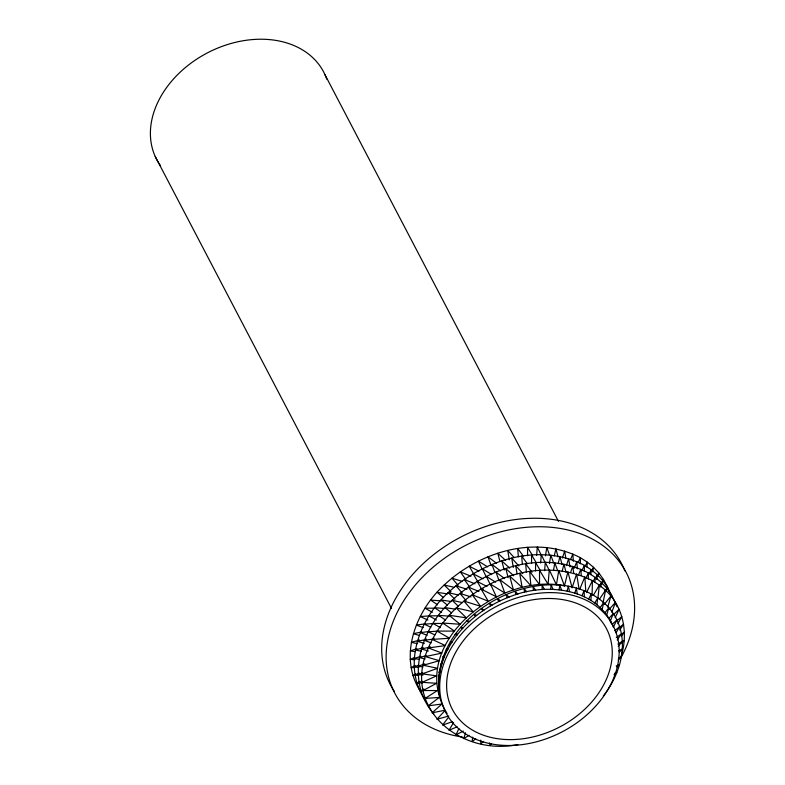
<?xml version="1.0" encoding="UTF-8"?>
<svg xmlns="http://www.w3.org/2000/svg" width="785" height="785" viewBox="0 0 785 785"><rect width="100%" height="100%" fill="white"/><g stroke="black" fill="none" stroke-linecap="round" stroke-linejoin="round"><path stroke-width="1.18" d="M603.331 695.903C619.826 675.002 628.903 645.054 616.873 619.875C605.166 595.521 576.906 584.226 551.09 584.815C494.638 585.296 431.093 633.426 439.394 694.372L438.579 679.565L439.992 669.654M439.394 694.372C433.369 650.078 470.146 611.652 509.112 597.061C544.397 582.156 597.189 587.033 613.281 626.96M580.311 563.787L580.458 557.742C535.615 534.389 479.301 551.943 444.192 585.021C415.638 610.848 397.612 657.339 420.937 692.115M584.305 571.411L584.452 565.377C539.609 542.023 483.295 559.568 448.186 592.655C419.622 618.482 401.596 664.964 424.93 699.749M588.299 579.045L588.436 573.001C543.603 549.657 487.289 567.202 452.17 600.289C421.349 627.431 403.804 679.81 433.83 713.81M592.086 595.138L592.43 580.635C532.269 550.678 453.651 588.25 428.325 647.959C401.38 707.923 460.353 756.318 517.865 744.572M590.948 600.407L591.262 593.882L588.73 598.965M536.616 555.407L537.313 547.017L541.395 555.495M540.61 563.041L541.307 554.642L544.868 562.07M544.604 570.675L545.29 562.276L549.372 570.754M550.717 589.319L551.09 584.815L553.121 589.457M586.846 567.045L587.386 562.197L580.458 557.742L578.3 562.08M590.83 574.679L591.38 569.832L584.452 565.377L581.754 570.793M594.824 582.313L595.364 577.466L588.436 573.001L585.738 578.427M597.866 598.425L599.357 585.1L592.43 580.635L586.493 592.577M596.904 604.656L597.817 597.866L594.834 602.929M472.707 737.154L472.089 741.57L475.749 738.891M545.428 555.888L546.802 547.528L549.637 555.28M549.421 563.522L550.795 555.162L553.631 562.914M553.611 569.959L554.789 562.796L557.625 570.538M559.077 589.82L559.842 585.119L561.51 590.192M592.675 571.843L593.578 567.339L587.386 562.197L584.943 566.348M596.669 579.477L597.562 574.973L591.38 569.832L588.936 573.982M600.662 587.111L601.555 582.607L602.958 580.753L597.562 574.973L595.54 577.927M603.086 602.615L605.549 590.241L599.357 585.1L593.254 595.481M602.173 609.513L603.704 602.497L600.299 607.492M440.218 668.663L443.437 657.663M554.21 555.947L555.947 548.882L558.037 556.899M558.204 563.581L559.94 556.516L562.031 564.533M562.197 571.215L563.934 564.15L566.014 572.167M447.087 713.516C405.296 645.054 499.221 571.509 564.454 585.924L567.918 571.784L572.098 587.808L576.632 573.943L579.094 589.221M567.133 591.046L568.32 586.189L569.576 591.664M620.837 657.231C628.51 634.329 623.781 606.903 605.549 590.241L599.485 599.102M598.013 576.455L598.965 573.119L593.578 567.339L591.556 570.293M602.007 584.079L602.958 580.753L607.502 587.101L612.692 598.15M605.991 591.713L606.942 588.377L601.555 582.607L595.364 577.466L592.92 581.616M607.757 607.129L610.936 596.011L604.371 604.342M465.525 732.758L463.788 738.577L469.008 735.368M606.707 614.92L608.885 607.747L605.058 612.604M562.394 557.978L564.66 551.05L565.799 558.096M566.387 565.612L568.654 558.684L569.979 566.907M570.754 572.088L572.648 566.319L573.776 573.364M574.806 592.999L576.435 588.014L577.211 593.882M602.694 581.646L603.508 579.467L598.965 573.119L596.777 575.896M606.677 589.28L607.502 587.101M610.671 596.914L611.486 594.736L606.942 588.377L604.764 591.154M611.809 612.172L615.479 602.37L609.268 609.248M610.445 620.827L613.291 613.556L609.072 618.237M570.548 559.627L572.854 554.014L573.335 561.187M574.08 568.389L576.847 561.648L577.328 568.821M578.525 574.895L580.841 569.272L581.243 575.258M579.752 589.27L584.835 576.906L585.796 591.262M582.028 595.648L584.109 590.585L584.364 596.806M445.38 653.071L447.185 649.028L446.331 649.166L447.558 649.744M458.911 728.48L456.056 734.809L463.297 731.08M615.185 617.707L619.12 609.238L613.428 614.763M613.36 627.176L616.873 619.875L612.29 624.31M617.844 623.702L621.838 616.559L616.333 621.229M449.206 645.437L451.355 641.62L450.413 641.679L451.787 642.464M616.019 632.857L619.591 626.636L614.704 630.787M453.593 722.622L448.941 730.305L457.155 726.802M619.738 630.1L623.594 624.242L618.904 627.706M617.206 640.04L621.426 633.78L616.264 637.587M599.534 585.561L601.555 582.607M448.461 717.353L442.544 725.114L452.562 721.631M621.553 635.928L624.379 632.239L621.534 634.044M618.266 646.467L622.358 641.237L617.873 644.083M621.887 643.043L624.173 640.452L622.093 641.581M619.336 652.296L622.358 648.93L618.668 650.922M444.997 710.572L436.911 719.266L448.853 716.008M491.528 743.591L490.026 745.171L489.546 742.953M618.129 659.989L621.426 656.8L618.619 658.046M439.551 671.617L438.992 672.156L439.659 672.294M441.612 704.292L432.103 712.829L444.781 710.268M424.361 643.376L417.365 641.335L419.17 639.736M428.355 651.01L421.349 648.959L423.154 647.37M483.56 741.423L480.862 743.778L480.754 740.157M616.912 666.995L619.571 664.748L616.196 665.945M441.356 663.835L440.591 664.483L441.464 664.738M431.151 642.886L424.332 640.324L426.196 638.892M439.021 697.472L425.156 698.395L437.392 690.555L423.086 690.535L436.588 683.313L422.183 682.302L436.646 675.865L422.251 673.854L437.569 668.3L423.311 665.258L439.345 660.685L425.342 656.594L441.955 653.081L428.325 647.959L430.19 646.526M439.07 697.59L428.178 705.843L441.494 704.066M613.988 674.776L616.814 672.716L614.586 673.294M606.462 586.837L607.148 586.336L603.508 579.467L602.262 579.722M428.325 647.959L445.38 645.574L432.231 639.422L434.134 638.166M415.864 673.746L412.998 675.571L415.343 675.414M419.857 681.38L416.982 683.205L419.337 683.048M423.841 689.004L420.976 690.839L423.321 690.682M415.275 665.415L411.114 667.642L414.696 667.642M419.259 673.049L415.108 675.277L418.68 675.277M422.212 681.233L419.092 682.901L422.673 682.911M439.472 671.94L438.992 672.156L439.737 671.98M414.657 657.428L410.212 659.41L415.01 659.743M418.65 665.062L414.195 667.044L419.004 667.378M422.644 672.696L418.189 674.668L422.997 675.012M456.752 635.399L455.271 634.388L456.88 633.672M416.845 648.577L410.28 650.951L415.079 651.629M420.838 656.211L414.274 658.586L419.072 659.263M424.832 663.835L418.268 666.22L423.066 666.887M441.219 664.257L440.591 664.483L441.612 664.316M454.986 599.269L448.186 592.655L450.354 592.027M418.219 640.393L411.34 642.356L417.286 643.621M422.202 648.027L415.334 649.99L421.27 651.256M426.196 655.661L419.327 657.624L425.264 658.89M421.682 631.945L413.371 633.701L419.21 635.399M417.365 641.335L425.666 639.579M421.349 648.959L428.473 647.458M425.45 623.79L416.354 625.066L423.174 627.627M429.444 631.425L420.348 632.69L427.158 635.251M424.332 640.324L433.428 639.059M606.295 586.454L607.148 586.336L609.091 591.566M423.812 698.395L426.108 698.081M444.349 656.682L443.044 656.8L444.035 656.074L443.044 656.8L444.114 657.192M429.503 615.891L420.26 616.529L427.923 620.111M433.497 623.526L424.243 624.163L430.818 627.235M437.49 631.15L428.237 631.797L434.811 634.869M432.231 639.422L449.579 638.225L437.01 631.081L454.505 631.111L442.632 622.996L460.128 624.291L449.04 615.254L466.378 617.844L456.163 607.924L473.198 611.809L463.935 601.074L480.528 606.265L472.285 594.775L488.28 601.251L481.136 589.084L483.393 589.103M446.331 649.166L447.911 649.136M434.37 608.198L425.038 608.179L432.368 612.349M439.531 615.832L429.032 615.813L436.362 619.983M443.515 623.467L433.026 623.447L440.346 627.617M450.413 641.679L452.278 641.767M441.16 600.878L430.661 600.093L437.588 604.833M445.144 608.512L434.654 607.727L441.582 612.467M449.138 616.137L438.648 615.361L445.566 620.091M455.271 634.388L457.38 634.643M447.47 593.902L437.068 592.351L443.535 597.63M451.463 601.536L441.062 599.985L447.528 605.255M455.447 609.17L445.046 607.619L451.512 612.889M462.404 628.648L460.844 627.372L463.189 627.833M460.844 627.372L461.835 627.568M454.407 587.357L444.192 585.021L451.002 591.635M448.186 592.655L458.401 594.991M462.394 602.625L452.17 600.289L458.126 606.069M469.646 621.416L467.085 620.699L468.684 622.25M461.914 581.292L451.964 578.172L458.136 585.335M467.016 589.27L455.957 585.806L462.129 592.969M471.01 596.904L459.951 593.44L466.123 600.594M475.533 616.284L473.944 614.439L476.672 615.43M470.98 576.19L460.314 571.872L465.809 579.536M474.974 583.824L464.308 579.507L469.793 587.17M478.958 591.458L468.302 587.141L473.787 594.804M484.217 609.955L481.352 608.64L482.893 610.799M478.978 571.156L469.165 566.181L473.924 574.296M482.971 578.79L473.149 573.815L477.918 581.93M486.955 586.424L477.143 581.449L481.911 589.564M481.136 589.084L496.405 596.816L490.389 584.05L504.804 593.009L499.957 579.732L513.4 589.859L509.75 576.161L522.113 587.386L519.68 573.374L530.856 585.639L529.639 571.392L539.54 584.609L539.54 570.234L548.097 584.305L549.284 569.91L556.428 584.746L558.773 570.43L564.454 585.924M492.185 605.039L489.232 603.371L490.684 605.843M473.944 614.439L474.846 614.969M487.681 566.907L478.408 561.157L482.422 569.665M491.675 574.541L482.402 568.791L486.415 577.299M495.659 582.176L486.396 576.416L490.409 584.933M497.965 599.799L497.523 598.68L500.506 600.721M496.63 563.345L487.985 556.83L491.214 565.681M500.614 570.97L491.979 564.464L494.805 572.206M504.608 578.604L495.963 572.098L499.201 580.949M509.112 597.061L506.129 594.608L507.267 597.719M505.726 560.48L497.778 553.258L499.908 561.246M509.72 568.114L501.772 560.892L504.206 570.028M513.704 575.748L505.766 568.526L508.199 577.662M517.894 594.078L514.98 591.203L515.892 594.628M514.096 557.478L507.709 550.471L509.328 559.823M518.885 565.985L511.702 558.106L513.321 567.447M522.879 573.619L515.686 565.74L517.109 573.913M526.774 591.802L523.997 588.495L524.635 592.224M523.33 556.045L517.668 548.489L518.375 556.801M527.324 563.679L521.662 556.123L522.368 564.435M532.014 572.255L525.656 563.758L526.362 572.069M535.664 590.271L533.074 586.513L533.417 590.526M532.456 555.378L527.569 547.331L527.569 555.721M536.449 563.012L531.563 554.966L531.563 563.355M540.443 570.646L535.556 562.6L535.556 570.98M544.476 589.486L542.131 585.286L542.131 589.555M611.486 594.736L617.069 606.834M325.039 74.84L558.469 521.348M155.234 156.5L391.499 608.444M497.523 598.68L498.838 601.467M610.151 620.847L610.946 622.986M160.415 165.547A94.249 70.807 -27.6 0 1 207.632 52.762A94.249 70.807 -27.6 0 1 326.756 79.157M462.355 737.036A130.496 98.037 -27.6 0 1 397.073 612.673A130.496 98.037 -27.6 0 1 564.317 529.188A130.496 98.037 -27.6 0 1 620.847 657.909M394.188 691.163A130.496 98.037 -27.6 0 1 460.697 537.126A130.496 98.037 -27.6 0 1 624.889 570.901M512.154 745.436A94.249 70.807 -27.6 0 0 614.341 628.226A94.249 70.807 -27.6 0 0 461.825 633.495A94.249 70.807 -27.6 0 0 512.154 745.436M513.478 739.558A86.998 65.361 -27.6 0 0 607.806 631.366A86.998 65.361 -27.6 0 0 467.026 636.233A86.998 65.361 -27.6 0 0 513.478 739.558"/></g></svg>
